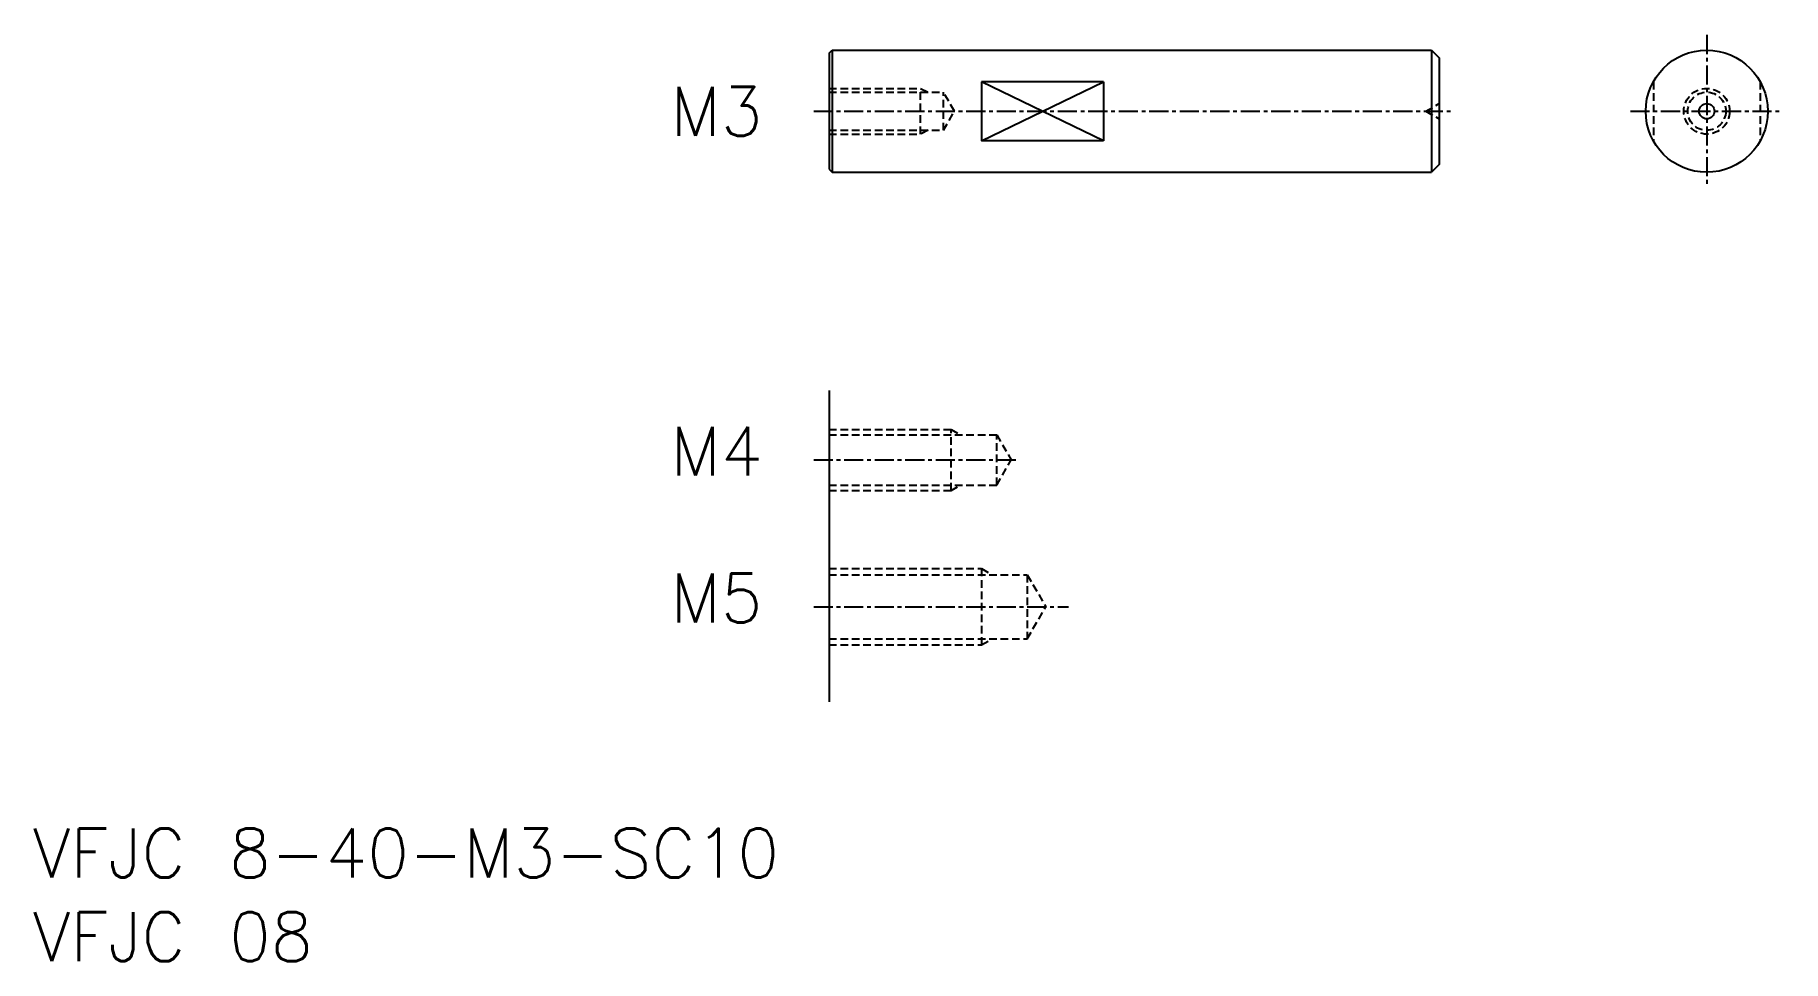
# Model space of a CAD drawing. Extents: x 211 to 326, y -139 to -78.
import ezdxf

# ---------------------------------------------------------------- set-up
doc = ezdxf.new("R2010")
doc.units = 0
doc.linetypes.add('CENTER', pattern=[2, 1.25, -0.25, 0.25, -0.25])
doc.linetypes.add('DASHED', pattern=[0.75, 0.5, -0.25])
doc.layers.get('0').update_dxf_attribs({"linetype": 'CONTINUOUS'})
doc.layers.add('CENTER', color=1, linetype='CENTER')
doc.styles.get("Standard").update_dxf_attribs({"font": 'txt.shx'})

msp = doc.modelspace()

# ---------------------------------------------------------------- linework, layer by layer
at = {"color": 7, "linetype": 'CONTINUOUS'}
for p, q in [((263.16, -79.16), (263.36, -78.96)), ((263.36, -78.96), (302.66, -78.96)), ((263.36, -78.96), (263.36, -86.96)), ((302.66, -78.96), (302.66, -86.96)), ((302.66, -78.96), (303.16, -79.46)), ((263.16, -79.16), (263.16, -86.76)), ((303.16, -79.46), (303.16, -86.46)), ((273.16, -81.03), (273.16, -84.9)), ((281.16, -81.03), (273.16, -81.03)), ((281.16, -81.03), (281.16, -84.9)), ((281.16, -84.9), (273.16, -84.9)), ((263.16, -86.76), (263.36, -86.96)), ((263.36, -86.96), (302.66, -86.96)), ((303.16, -86.46), (302.66, -86.96)), ((263.16, -101.25), (263.16, -121.66))]:
    msp.add_line(p, q, dxfattribs=at)
at = {"color": 3, "linetype": 'CONTINUOUS'}
for p, q in [((281.16, -84.9), (273.16, -81.03)), ((273.16, -84.9), (281.16, -81.03))]:
    msp.add_line(p, q, dxfattribs=at)
for p, q in [((303.16, -81.21), (303.16, -81.21)), ((303.16, -82.96), (303.16, -82.96)), ((303.16, -82.96), (303.16, -82.96))]:
    msp.add_line(p, q)
at = {"color": 3, "linetype": 'DASHED'}
for p, q in [((317.21, -81.03), (317.21, -84.9)), ((324.21, -81.03), (324.21, -84.9)), ((263.16, -81.46), (269.16, -81.46)), ((263.16, -81.71), (270.66, -81.71)), ((269.16, -84.46), (269.16, -81.46)), ((269.16, -81.46), (269.66, -81.71)), ((270.66, -84.21), (270.66, -81.71)), ((271.38, -82.96), (270.66, -81.71)), ((302.29, -82.96), (303.16, -82.46)), ((270.66, -84.21), (271.38, -82.96)), ((302.29, -82.96), (303.16, -83.46)), ((263.16, -84.21), (270.66, -84.21)), ((263.16, -84.46), (269.16, -84.46)), ((269.66, -84.21), (269.16, -84.46)), ((263.16, -103.81), (271.16, -103.81)), ((263.16, -104.16), (274.16, -104.16)), ((271.16, -107.81), (271.16, -103.81)), ((271.16, -103.81), (271.77, -104.16)), ((274.16, -104.16), (275.11, -105.81)), ((274.16, -107.46), (274.16, -104.16)), ((274.16, -107.46), (275.11, -105.81)), ((263.16, -107.46), (274.16, -107.46)), ((271.16, -107.81), (271.77, -107.46)), ((263.16, -107.81), (271.16, -107.81)), ((263.16, -112.93), (273.16, -112.93)), ((263.16, -113.33), (276.16, -113.33)), ((273.16, -112.93), (273.16, -117.93)), ((273.16, -112.93), (273.77, -113.28)), ((276.16, -113.33), (276.16, -117.53)), ((276.16, -113.33), (277.37, -115.43)), ((276.16, -117.53), (277.37, -115.43)), ((263.16, -117.53), (276.16, -117.53)), ((263.16, -117.93), (273.16, -117.93)), ((273.16, -117.93), (273.77, -117.58))]:
    msp.add_line(p, q, dxfattribs=at)
at = {"color": 7, "linetype": 'CONTINUOUS'}
for radius in [4, 0.5]:
    msp.add_circle((320.71, -82.96), radius, dxfattribs=at)
at = {"color": 3, "linetype": 'DASHED'}
for radius in [1.5, 1.25]:
    msp.add_circle((320.71, -82.96), radius, dxfattribs=at)
at = {"layer": 'CENTER', "color": 1, "linetype": 'CENTER'}
for p, q in [((320.71, -77.96), (320.71, -87.96)), ((262.16, -82.96), (304.16, -82.96)), ((315.71, -82.96), (325.71, -82.96)), ((262.16, -105.81), (275.56, -105.81)), ((262.16, -115.43), (278.86, -115.43))]:
    msp.add_line(p, q, dxfattribs=at)

# ---------------------------------------------------------------- texts
at = {"color": 7, "linetype": 'CONTINUOUS'}
for s, p in [('M3', (252.77, -84.57)), ('M4', (252.77, -106.83)), ('M5', (252.77, -116.45)), ('VFJC 8-40-M3-SC10', (210.96, -133.16)), ('VFJC 08', (210.96, -138.64))]:
    msp.add_text(s, height=3.2, dxfattribs=at).set_placement(p)

doc.saveas('drawing.dxf')
